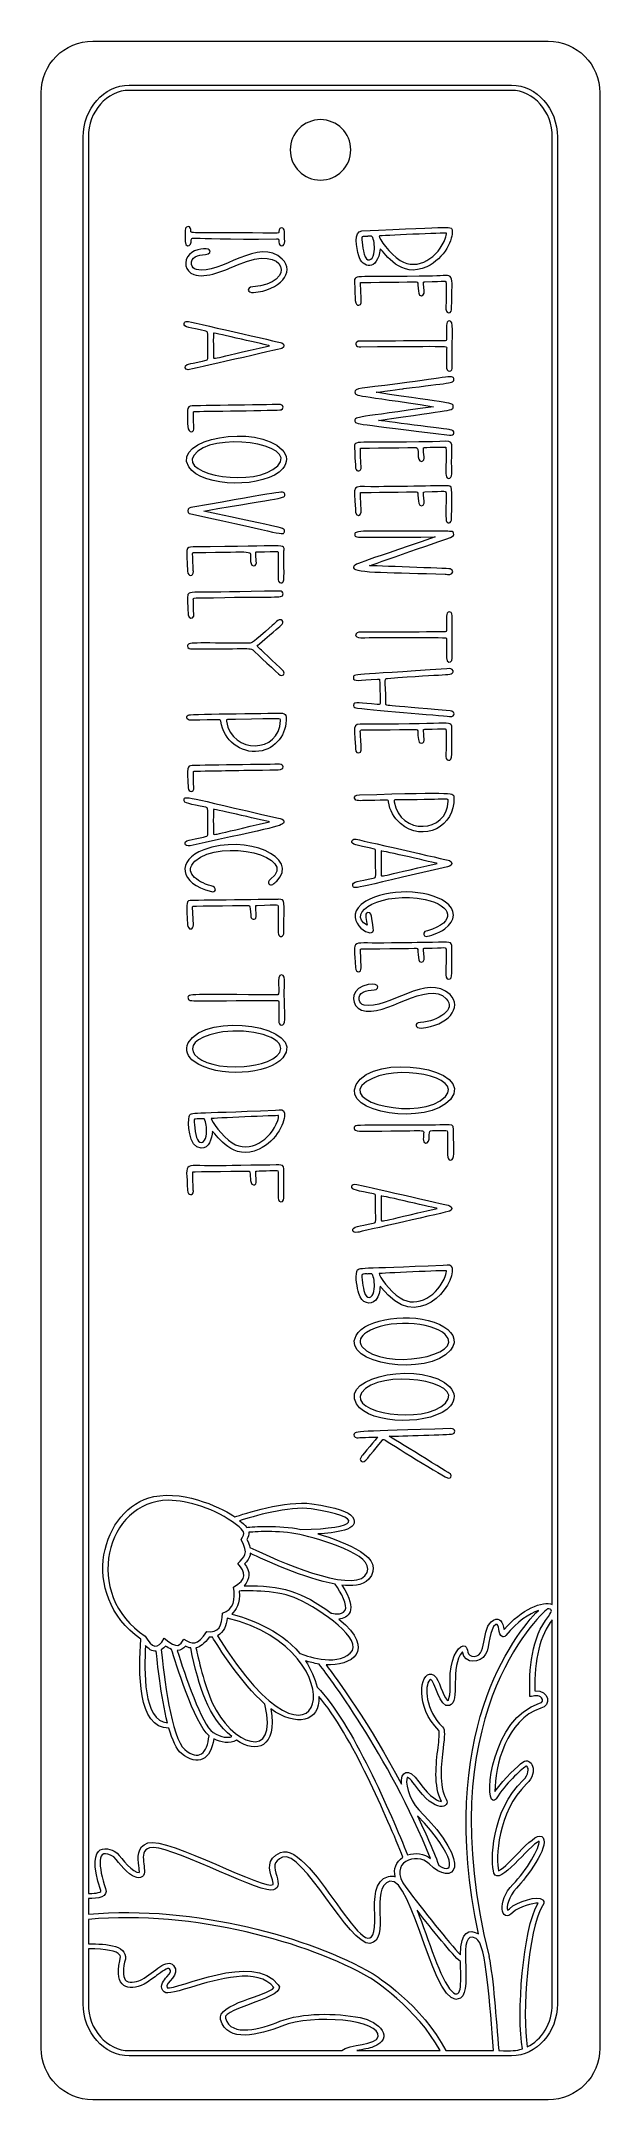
# Model space of a CAD drawing. Header units: inches. Extents: x 186 to 318, y 11 to 493.
import ezdxf

# ---------------------------------------------------------------- set-up
doc = ezdxf.new("R2010")
doc.units = ezdxf.units.IN
doc.header["$MEASUREMENT"] = 0
doc.layers.add('_U+0421_U+043B_U+043E_U+0439 1', color=7, linetype='Continuous')

msp = doc.modelspace()

# ---------------------------------------------------------------- linework, layer by layer
at = {"layer": '_U+0421_U+043B_U+043E_U+0439 1', "color": 1, "lineweight": 9, "true_color": 0xff0000}
for points, knots in [([(305.39, 493.2), (305.39, 493.2), (198.61, 493.2), (198.61, 493.2), (191.91, 493.2), (186.48, 487.77), (186.48, 481.07), (186.48, 481.07), (186.48, 22.93), (186.48, 22.93), (186.48, 16.23), (191.91, 10.8), (198.61, 10.8), (198.61, 10.8), (305.39, 10.8), (305.39, 10.8), (312.09, 10.8), (317.52, 16.23), (317.52, 22.93), (317.52, 22.93), (317.52, 481.07), (317.52, 481.07), (317.52, 487.77), (312.09, 493.2), (305.39, 493.2)], [0, 0, 0, 0, 1, 1, 1, 2, 2, 2, 3, 3, 3, 4, 4, 4, 5, 5, 5, 6, 6, 6, 7, 7, 7, 8, 8, 8, 8]), ([(252, 460.64), (248.09, 460.64), (244.91, 463.81), (244.91, 467.72), (244.91, 471.64), (248.09, 474.81), (252, 474.81), (255.91, 474.81), (259.09, 471.64), (259.09, 467.72), (259.09, 463.81), (255.91, 460.64), (252, 460.64)], [0, 0, 0, 0, 1, 1, 1, 2, 2, 2, 3, 3, 3, 4, 4, 4, 4])]:
    msp.add_open_spline(points, degree=3, knots=knots, dxfattribs=at)
at = {"layer": '_U+0421_U+043B_U+043E_U+0439 1', "color": 7, "lineweight": 9, "true_color": 0xffffff}
for points, knots in [([(296.78, 482.88), (296.78, 482.88), (207.14, 482.88), (207.14, 482.88), (201.19, 482.88), (196.36, 477.41), (196.36, 470.7), (196.36, 470.7), (196.36, 33.3), (196.36, 33.3), (196.36, 26.59), (201.19, 21.12), (207.14, 21.12), (207.14, 21.12), (296.78, 21.12), (296.78, 21.12), (302.72, 21.12), (307.56, 26.58), (307.56, 33.3), (307.56, 33.3), (307.56, 470.7), (307.56, 470.7), (307.56, 477.41), (302.73, 482.88), (296.78, 482.88)], [0, 0, 0, 0, 1, 1, 1, 2, 2, 2, 3, 3, 3, 4, 4, 4, 5, 5, 5, 6, 6, 6, 7, 7, 7, 8, 8, 8, 8]), ([(306.36, 126.86), (304.2, 127.84), (299.18, 125.77), (295.07, 121), (294.75, 122.63), (294.12, 124.02), (292.56, 123.21), (289.41, 121.59), (291.42, 113.91), (287.47, 114.79), (285.94, 115.13), (286.97, 117.26), (285.44, 117.15), (284.13, 117.05), (282.24, 113.73), (282.4, 108.97), (282.54, 104.92), (281.91, 104.35), (281.92, 104.32), (281.89, 104.33), (281.66, 104.42), (281.29, 105), (280.28, 106.58), (279.66, 110.22), (278.05, 110.54), (275.27, 111.08), (274.1, 102.82), (279.76, 97.37), (280.02, 97.01), (279.77, 94.99), (279.57, 93.37), (279.11, 89.57), (278.47, 84.39), (280.38, 80.72), (279.79, 80.72), (277.83, 81.37), (275.1, 85.29), (272.6, 88.89), (270.73, 87.83), (271.01, 84.75), (263.51, 98.92), (255.84, 109.4), (253.3, 112.74), (259.01, 112.39), (265.39, 115.96), (256.3, 123.47), (258.35, 123.64), (261.02, 125.19), (257.04, 131.42), (259.13, 131.2), (261.92, 131.18), (263.3, 132.77), (267.69, 137.8), (257.78, 141.54), (251.39, 143.4), (255.14, 143.64), (261.64, 144.3), (259.49, 147.38), (258.56, 148.71), (255.98, 149.54), (249.96, 150.46), (244.02, 151.36), (233.81, 148.05), (231.89, 147.4), (229.76, 148.97), (220.62, 153.75), (212.88, 152.14), (200.73, 149.6), (194.94, 129.48), (209.84, 118.71), (209.33, 111.3), (209.03, 97.74), (216.46, 97.92), (217.26, 95.17), (218.23, 92.93), (219.39, 91.96), (223.25, 88.74), (226.31, 90.59), (226.98, 95.39), (228.68, 94.5), (230.64, 94.2), (232.32, 95.06), (236.98, 91.89), (241.84, 93.22), (240.39, 102.39), (246.16, 98.18), (252.02, 99.18), (251.6, 105.33), (259.27, 96.42), (267.74, 76.59), (271.34, 67.65), (269.68, 66.59), (269.1, 64.87), (269.5, 63.06), (269, 63.26), (268.49, 63.32), (267.95, 63.16), (264.49, 62.18), (264.62, 57.95), (264.73, 54.22), (265.3, 35.07), (250.11, 71.95), (242.62, 68.76), (239.16, 67.28), (240.04, 64.5), (240.57, 62.83), (240.74, 62.29), (241, 61.48), (240.86, 61.29), (239.54, 59.46), (216.27, 72.47), (211.54, 70.99), (208.82, 70.14), (209.17, 67.43), (209.39, 65.63), (209.47, 65.07), (209.58, 64.22), (209.49, 64.06), (208.02, 63.81), (205.42, 67.48), (204.34, 68.6), (202.96, 69.75), (196.41, 72.36), (200.45, 59.89), (200.76, 59.18), (198.33, 59.15), (197.56, 59.18), (197.56, 59.18), (197.56, 470.7), (197.56, 470.7), (197.56, 476.75), (201.86, 481.68), (207.14, 481.68), (207.14, 481.68), (296.78, 481.68), (296.78, 481.68), (302.06, 481.68), (306.36, 476.75), (306.36, 470.7), (306.36, 470.7), (306.36, 126.86), (306.36, 126.86), (306.36, 126.86), (306.36, 126.86), (306.36, 126.86)], [0, 0, 0, 0, 1, 1, 1, 2, 2, 2, 3, 3, 3, 4, 4, 4, 5, 5, 5, 6, 6, 6, 7, 7, 7, 8, 8, 8, 9, 9, 9, 10, 10, 10, 11, 11, 11, 12, 12, 12, 13, 13, 13, 14, 14, 14, 15, 15, 15, 16, 16, 16, 17, 17, 17, 18, 18, 18, 19, 19, 19, 20, 20, 20, 21, 21, 21, 22, 22, 22, 23, 23, 23, 24, 24, 24, 25, 25, 25, 26, 26, 26, 27, 27, 27, 28, 28, 28, 29, 29, 29, 30, 30, 30, 31, 31, 31, 32, 32, 32, 33, 33, 33, 34, 34, 34, 35, 35, 35, 36, 36, 36, 37, 37, 37, 38, 38, 38, 39, 39, 39, 40, 40, 40, 41, 41, 41, 42, 42, 42, 43, 43, 43, 44, 44, 44, 45, 45, 45, 46, 46, 46, 47, 47, 47, 48, 48, 48, 48]), ([(220.27, 446.26), (220.26, 446.67), (220.21, 448.99), (220.36, 449.36), (220.58, 449.86), (221.28, 449.93), (221.52, 449.34), (222.02, 448.11), (219.15, 448.29), (232.76, 448.27), (242.87, 448.26), (242.15, 447.91), (242.21, 448.61), (242.26, 449.24), (242.54, 449.45), (242.84, 449.46), (243.84, 449.51), (243.44, 448.12), (243.6, 446.26), (243.71, 445.01), (242.26, 444.88), (242.25, 446.16), (242.24, 446.89), (242.14, 446.87), (241.7, 446.86), (217.41, 446.58), (222.6, 448.09), (221.52, 445.65), (221.24, 445.01), (220.28, 445.01), (220.27, 446.26)], [0, 0, 0, 0, 1, 1, 1, 2, 2, 2, 3, 3, 3, 4, 4, 4, 5, 5, 5, 6, 6, 6, 7, 7, 7, 8, 8, 8, 9, 9, 9, 10, 10, 10, 10]), ([(266, 444.57), (267.16, 443.48), (270.8, 437.49), (276.93, 440.34), (281.14, 442.29), (283.21, 447.02), (282.88, 448.81), (282.67, 449.97), (284.02, 449.63), (261.66, 448.76), (259.67, 448.68), (260.45, 444.74), (260.96, 442.92), (261.78, 439.97), (265.44, 439.17), (266, 444.57)], [0, 0, 0, 0, 1, 1, 1, 2, 2, 2, 3, 3, 3, 4, 4, 4, 5, 5, 5, 5]), ([(243.03, 442.15), (246.11, 439.13), (242.47, 434.78), (236.25, 434.3), (234.88, 434.18), (234.52, 435.5), (236.1, 435.62), (246.6, 436.34), (244.27, 446.02), (232.53, 440.8), (229.86, 439.6), (225.04, 437.51), (222.29, 438.51), (220.28, 439.24), (219.73, 441.74), (221.25, 443.24), (222.61, 444.59), (225.44, 444.74), (225.9, 444.31), (226.32, 443.92), (226.16, 443.32), (224.99, 443.22), (223.28, 443.07), (221.43, 442.64), (221.74, 440.89), (221.85, 440.26), (222.25, 439.84), (222.89, 439.69), (228.53, 438.39), (237.65, 447.41), (243.03, 442.15)], [0, 0, 0, 0, 1, 1, 1, 2, 2, 2, 3, 3, 3, 4, 4, 4, 5, 5, 5, 6, 6, 6, 7, 7, 7, 8, 8, 8, 9, 9, 9, 10, 10, 10, 10]), ([(262.22, 443.31), (262.09, 443.77), (261.5, 447.09), (261.76, 447.36), (261.87, 447.48), (262.97, 447.45), (263.13, 447.45), (263.13, 447.45), (263.13, 447.47), (263.13, 447.47), (263.33, 447.48), (263.53, 447.48), (263.71, 447.49), (264.08, 447.51), (264.09, 447.51), (264.24, 447.16), (264.6, 446.29), (264.79, 444.91), (264.51, 443.38), (264.21, 441.71), (262.82, 441.28), (262.22, 443.31)], [0, 0, 0, 0, 1, 1, 1, 2, 2, 2, 3, 3, 3, 4, 4, 4, 5, 5, 5, 6, 6, 6, 7, 7, 7, 7]), ([(265.74, 447.54), (265.84, 447.64), (281.45, 448.29), (281.52, 448.22), (281.6, 448.12), (281.39, 447.26), (281.33, 447.11), (279.7, 442.61), (274.81, 439.2), (270.66, 441.83), (268.19, 443.41), (265.74, 446.98), (265.74, 447.54)], [0, 0, 0, 0, 1, 1, 1, 2, 2, 2, 3, 3, 3, 4, 4, 4, 4]), ([(259.98, 436.73), (259.89, 438.72), (260.37, 437.78), (278.29, 438.17), (283.82, 438.29), (282.77, 439.59), (282.76, 430.7), (282.76, 430.12), (282.65, 429.52), (282.05, 429.56), (280.93, 429.64), (281.68, 431.22), (281.44, 436.52), (281.42, 437.15), (281.67, 436.95), (276.46, 436.82), (276.35, 436.82), (276.21, 436.81), (276.16, 436.76), (276.09, 436.67), (276.21, 435.58), (276.23, 435.46), (276.31, 434.63), (276.5, 433.52), (275.66, 433.56), (275.32, 433.57), (275.09, 433.79), (275.03, 434.13), (274.96, 434.6), (274.83, 436.08), (274.8, 436.49), (274.78, 436.73), (274.69, 436.81), (274.45, 436.81), (274.03, 436.81), (262.24, 436.65), (261.59, 436.67), (261.41, 436.67), (261.34, 436.64), (261.35, 436.41), (261.35, 436.41), (261.51, 432.96), (261.51, 432.96), (261.53, 432.27), (261.66, 431.39), (260.97, 431.31), (259.96, 431.18), (260.15, 432.71), (259.98, 436.73)], [0, 0, 0, 0, 1, 1, 1, 2, 2, 2, 3, 3, 3, 4, 4, 4, 5, 5, 5, 6, 6, 6, 7, 7, 7, 8, 8, 8, 9, 9, 9, 10, 10, 10, 11, 11, 11, 12, 12, 12, 13, 13, 13, 14, 14, 14, 15, 15, 15, 16, 16, 16, 16]), ([(225.08, 425.25), (225.77, 425.09), (225.53, 425.51), (225.56, 419.07), (225.56, 418.29), (225.62, 418.56), (222.5, 417.84), (222.32, 417.8), (220.85, 417.47), (220.69, 417.41), (219.99, 417.12), (220.09, 416.18), (221, 416.18), (221.15, 416.18), (242.64, 421.09), (242.92, 421.19), (243.59, 421.44), (243.59, 422.28), (242.92, 422.5), (242.45, 422.65), (221.04, 427.53), (220.77, 427.55), (220.36, 427.57), (220.08, 427.39), (220.02, 427.06), (219.82, 426.09), (221.43, 426.1), (225.08, 425.25)], [0, 0, 0, 0, 1, 1, 1, 2, 2, 2, 3, 3, 3, 4, 4, 4, 5, 5, 5, 6, 6, 6, 7, 7, 7, 8, 8, 8, 9, 9, 9, 9]), ([(226.9, 424.78), (227.02, 424.87), (239.87, 421.88), (240.02, 421.84), (226.19, 418.69), (226.9, 418.55), (226.9, 419.32), (226.9, 419.44), (226.82, 424.71), (226.9, 424.78)], [0, 0, 0, 0, 1, 1, 1, 2, 2, 2, 3, 3, 3, 3]), ([(281.57, 424.3), (281.57, 425.89), (281.27, 427.68), (282.22, 427.65), (283.29, 427.63), (282.82, 425.69), (282.91, 416.93), (282.92, 416.38), (282.77, 415.86), (282.23, 415.86), (281.23, 415.88), (281.57, 417.49), (281.57, 420.89), (281.57, 422), (283.66, 421.65), (261.48, 421.61), (260.9, 421.59), (260.36, 421.6), (260.28, 422.17), (260.23, 422.55), (260.5, 422.94), (261.43, 422.93), (261.56, 422.93), (281.41, 422.94), (281.5, 423.03), (281.6, 423.12), (281.57, 424.17), (281.57, 424.3)], [0, 0, 0, 0, 1, 1, 1, 2, 2, 2, 3, 3, 3, 4, 4, 4, 5, 5, 5, 6, 6, 6, 7, 7, 7, 8, 8, 8, 9, 9, 9, 9]), ([(283.29, 413.96), (283.34, 412.99), (282.24, 413.19), (271.58, 411.78), (271.57, 411.78), (265.05, 410.93), (265.04, 410.93), (282.93, 408.13), (283.11, 408.6), (283.14, 407.58), (283.17, 406.58), (283.3, 406.93), (265.57, 404.33), (265.61, 404.33), (282.36, 402.16), (282.39, 402.16), (283.73, 401.98), (283.45, 400.69), (282.26, 400.85), (260.45, 403.65), (260.05, 403.33), (260.06, 404.3), (260.06, 405.22), (260.58, 404.96), (278.54, 407.55), (260.72, 410.32), (260.11, 409.93), (260.09, 410.95), (260.08, 411.95), (261.22, 411.74), (270.05, 412.91), (282.46, 414.56), (283.22, 415.04), (283.29, 413.96)], [0, 0, 0, 0, 1, 1, 1, 2, 2, 2, 3, 3, 3, 4, 4, 4, 5, 5, 5, 6, 6, 6, 7, 7, 7, 8, 8, 8, 9, 9, 9, 10, 10, 10, 11, 11, 11, 11]), ([(222.18, 405.9), (222.13, 402.85), (222.67, 401.8), (221.73, 401.68), (220.73, 401.56), (220.78, 403.43), (220.84, 406.7), (220.86, 407.42), (221.14, 407.71), (221.88, 407.75), (222.09, 407.77), (242.4, 408.08), (242.62, 408.04), (243.38, 407.92), (243.4, 407.02), (242.74, 406.8), (242.43, 406.7), (223.02, 406.45), (222.7, 406.45), (222.19, 406.45), (222.19, 406.45), (222.18, 405.9)], [0, 0, 0, 0, 1, 1, 1, 2, 2, 2, 3, 3, 3, 4, 4, 4, 5, 5, 5, 6, 6, 6, 7, 7, 7, 7]), ([(221.1, 393.49), (224.21, 388.44), (239.3, 388.41), (243.13, 393.05), (244.33, 394.49), (244.28, 396.1), (242.98, 397.47), (237.16, 403.63), (217.02, 400.13), (221.1, 393.49)], [0, 0, 0, 0, 1, 1, 1, 2, 2, 2, 3, 3, 3, 3]), ([(241.96, 393.7), (236.83, 388.45), (219.14, 391.46), (222.27, 396.1), (226.2, 401.96), (247.06, 398.94), (241.96, 393.7)], [0, 0, 0, 0, 1, 1, 1, 2, 2, 2, 2]), ([(259.98, 397.91), (259.89, 399.87), (259.77, 398.95), (278.29, 399.35), (283.64, 399.47), (282.79, 400.35), (282.76, 394.26), (282.76, 392.55), (283.05, 390.64), (282.05, 390.74), (281.46, 390.78), (281.42, 391.3), (281.43, 391.88), (281.43, 393.59), (281.44, 395.66), (281.44, 397.37), (281.45, 398.2), (281.35, 398.09), (281.07, 398.09), (280.93, 398.09), (276.26, 398.04), (276.16, 397.94), (276.08, 397.85), (276.28, 396.05), (276.3, 395.91), (276.34, 395.32), (276.29, 394.74), (275.66, 394.74), (274.33, 394.79), (275.33, 397.99), (274.45, 397.99), (274.53, 397.99), (261.46, 397.86), (261.4, 397.8), (261.29, 397.7), (261.52, 393.59), (261.53, 393.44), (261.59, 392.21), (260.43, 392.21), (260.23, 393.17), (260.18, 393.4), (259.99, 397.68), (259.98, 397.91)], [0, 0, 0, 0, 1, 1, 1, 2, 2, 2, 3, 3, 3, 4, 4, 4, 5, 5, 5, 6, 6, 6, 7, 7, 7, 8, 8, 8, 9, 9, 9, 10, 10, 10, 11, 11, 11, 12, 12, 12, 13, 13, 13, 14, 14, 14, 14]), ([(224.61, 383.09), (243.52, 378.9), (243.8, 379.31), (243.55, 378.26), (243.31, 377.26), (243.47, 377.68), (222, 382.33), (221.42, 382.46), (220.87, 382.54), (220.87, 383.13), (220.87, 383.77), (221.42, 383.88), (222.06, 383.99), (242.88, 387.58), (243.4, 388.05), (243.63, 387.05), (243.85, 386.05), (243.36, 386.32), (224.61, 383.09)], [0, 0, 0, 0, 1, 1, 1, 2, 2, 2, 3, 3, 3, 4, 4, 4, 5, 5, 5, 6, 6, 6, 6]), ([(260.17, 383.53), (259.87, 389.57), (259.31, 388.79), (263.79, 388.79), (267.95, 388.79), (280.61, 389.02), (281.44, 389.02), (283.15, 389.03), (282.76, 389.29), (282.76, 381.41), (282.78, 380.02), (281.61, 380.13), (281.46, 380.89), (281.38, 381.3), (281.46, 386.88), (281.44, 387.3), (281.42, 387.93), (281.67, 387.74), (276.45, 387.61), (276.13, 387.6), (276.11, 387.57), (276.14, 387.24), (276.16, 386.92), (276.34, 385.25), (276.31, 384.98), (276.2, 384.13), (275.15, 384.16), (275.03, 384.92), (274.96, 385.37), (274.83, 386.86), (274.8, 387.28), (274.78, 387.52), (274.68, 387.6), (274.43, 387.6), (273.52, 387.58), (262.5, 387.43), (261.58, 387.46), (261.41, 387.46), (261.34, 387.42), (261.35, 387.19), (261.34, 387.48), (261.54, 383.18), (261.53, 382.86), (261.47, 381.86), (260.43, 381.82), (260.23, 382.78), (260.19, 382.96), (260.18, 383.34), (260.17, 383.53)], [0, 0, 0, 0, 1, 1, 1, 2, 2, 2, 3, 3, 3, 4, 4, 4, 5, 5, 5, 6, 6, 6, 7, 7, 7, 8, 8, 8, 9, 9, 9, 10, 10, 10, 11, 11, 11, 12, 12, 12, 13, 13, 13, 14, 14, 14, 15, 15, 15, 16, 16, 16, 16]), ([(259.76, 369.81), (259.62, 370.76), (260.48, 370.64), (278.86, 377.02), (259.86, 377), (259.92, 376.65), (260.04, 377.65), (260.16, 378.65), (261.45, 378.37), (278.7, 378.36), (279.84, 378.36), (281.1, 378.36), (282.28, 378.34), (282.73, 378.33), (283.08, 378.32), (283.22, 377.88), (283.34, 377.53), (283.2, 377.14), (282.47, 376.89), (282.46, 376.89), (263.51, 370.3), (263.51, 370.3), (263.8, 370.25), (281.86, 369.66), (282.42, 369.54), (283.31, 369.36), (283.17, 368.29), (282.36, 368.26), (281.98, 368.25), (281.6, 368.26), (281.22, 368.28), (269.3, 368.76), (259.95, 368.52), (259.76, 369.81)], [0, 0, 0, 0, 1, 1, 1, 2, 2, 2, 3, 3, 3, 4, 4, 4, 5, 5, 5, 6, 6, 6, 7, 7, 7, 8, 8, 8, 9, 9, 9, 10, 10, 10, 11, 11, 11, 11]), ([(222.13, 374.69), (244.78, 374.85), (243.43, 375.5), (243.43, 373.74), (243.38, 367.65), (243.71, 366.16), (242.71, 366.26), (242.11, 366.3), (242.08, 366.82), (242.08, 367.39), (242.08, 369.11), (242.09, 371.18), (242.1, 372.89), (242.1, 373.93), (242.57, 373.65), (237.11, 373.52), (237, 373.51), (236.86, 373.51), (236.82, 373.46), (236.73, 373.36), (236.94, 371.51), (236.95, 371.38), (237, 370.8), (236.89, 370.25), (236.31, 370.25), (235.6, 370.28), (235.64, 371.08), (235.57, 371.82), (235.36, 374.05), (237.56, 373.47), (222.49, 373.37), (222.15, 373.36), (221.99, 373.43), (222, 373.1), (222, 373.1), (222.18, 368.96), (222.18, 368.95), (222.24, 367.7), (220.92, 367.62), (220.84, 368.99), (220.58, 374.43), (220.22, 374.68), (222.13, 374.69)], [0, 0, 0, 0, 1, 1, 1, 2, 2, 2, 3, 3, 3, 4, 4, 4, 5, 5, 5, 6, 6, 6, 7, 7, 7, 8, 8, 8, 9, 9, 9, 10, 10, 10, 11, 11, 11, 12, 12, 12, 13, 13, 13, 14, 14, 14, 14]), ([(222.18, 362.19), (222.18, 361.78), (222.29, 358.65), (222.26, 358.49), (222.12, 357.75), (221.04, 357.76), (220.96, 358.77), (220.86, 360.18), (220.82, 361.6), (220.84, 362.99), (220.88, 364.74), (221.3, 363.73), (238.86, 364.34), (238.86, 364.34), (242.38, 364.34), (242.38, 364.34), (242.95, 364.35), (243.21, 364.07), (243.21, 363.72), (243.23, 362.57), (242.31, 363.14), (229.58, 362.84), (221.49, 362.65), (222.2, 363.01), (222.18, 362.19)], [0, 0, 0, 0, 1, 1, 1, 2, 2, 2, 3, 3, 3, 4, 4, 4, 5, 5, 5, 6, 6, 6, 7, 7, 7, 8, 8, 8, 8]), ([(220.82, 351.44), (220.82, 352.47), (222.1, 352.13), (235.15, 352.13), (236.15, 352.13), (235.87, 352.16), (240.65, 356.25), (241.7, 357.14), (242.43, 358.07), (243.02, 357.43), (243.27, 357.16), (243.3, 356.77), (242.69, 356.25), (242.69, 356.25), (241.39, 355.14), (237.71, 351.98), (236.98, 351.37), (236.97, 351.5), (237.83, 350.74), (238.11, 350.49), (243.13, 345.84), (243.34, 345.54), (243.76, 344.95), (243.09, 344.3), (242.51, 344.65), (242.18, 344.85), (236.57, 350.11), (236.39, 350.31), (235.66, 351.14), (235.91, 350.79), (221.95, 350.79), (221.38, 350.79), (220.83, 350.87), (220.82, 351.44)], [0, 0, 0, 0, 1, 1, 1, 2, 2, 2, 3, 3, 3, 4, 4, 4, 5, 5, 5, 6, 6, 6, 7, 7, 7, 8, 8, 8, 9, 9, 9, 10, 10, 10, 11, 11, 11, 11]), ([(282.83, 348.1), (282.55, 347.43), (281.56, 347.42), (281.57, 348.72), (281.57, 348.88), (281.61, 353.27), (281.5, 353.38), (281.38, 353.51), (261.65, 353.42), (261.48, 353.42), (259.66, 353.37), (260.03, 354.76), (261.43, 354.74), (261.61, 354.74), (281.38, 354.71), (281.51, 354.84), (281.6, 354.93), (281.57, 356.42), (281.57, 356.56), (281.57, 357.82), (281.3, 359.5), (282.22, 359.46), (282.46, 359.46), (282.87, 359.33), (282.89, 358.51), (282.9, 358.15), (282.97, 348.44), (282.83, 348.1)], [0, 0, 0, 0, 1, 1, 1, 2, 2, 2, 3, 3, 3, 4, 4, 4, 5, 5, 5, 6, 6, 6, 7, 7, 7, 8, 8, 8, 9, 9, 9, 9]), ([(259.71, 344.04), (259.72, 345.02), (259.34, 344.55), (281.66, 346.16), (282.3, 346.21), (283, 346.26), (283.08, 345.62), (283.22, 344.38), (281.38, 345.04), (267.71, 343.86), (266.94, 343.79), (267.2, 344.12), (267.35, 338.01), (267.37, 337.33), (266.19, 337.77), (282.43, 336.26), (283.64, 336.15), (283.57, 334.9), (282.45, 334.95), (282.36, 334.95), (265.39, 336.44), (260.66, 336.89), (260.19, 336.94), (259.78, 337.07), (259.76, 337.54), (259.72, 338.69), (261.52, 338.02), (265.31, 337.78), (266.04, 337.74), (266.01, 337.71), (266, 338.38), (266, 338.49), (265.89, 343.6), (265.82, 343.67), (265.77, 343.72), (265.57, 343.72), (265.38, 343.71), (260.94, 343.51), (259.71, 343.01), (259.71, 344.04)], [0, 0, 0, 0, 1, 1, 1, 2, 2, 2, 3, 3, 3, 4, 4, 4, 5, 5, 5, 6, 6, 6, 7, 7, 7, 8, 8, 8, 9, 9, 9, 10, 10, 10, 11, 11, 11, 12, 12, 12, 13, 13, 13, 13]), ([(243.92, 334.81), (243.88, 335.38), (243.67, 335.61), (243.08, 335.73), (242.92, 335.77), (221.65, 335.49), (221.16, 335.35), (220.82, 335.26), (220.59, 334.96), (220.64, 334.67), (220.79, 333.83), (221.95, 334.12), (223.73, 334.13), (228.94, 334.14), (228.5, 334.39), (228.59, 333.82), (229.29, 329.36), (233.3, 326.21), (237.57, 326.81), (241.46, 327.35), (244.19, 330.79), (243.92, 334.81)], [0, 0, 0, 0, 1, 1, 1, 2, 2, 2, 3, 3, 3, 4, 4, 4, 5, 5, 5, 6, 6, 6, 7, 7, 7, 7]), ([(242.59, 333.99), (242.44, 326.29), (231.23, 326.02), (229.93, 333.83), (229.83, 334.43), (229.94, 334.23), (232.1, 334.26), (243.4, 334.43), (242.6, 334.66), (242.59, 333.99)], [0, 0, 0, 0, 1, 1, 1, 2, 2, 2, 3, 3, 3, 3]), ([(281.44, 331.64), (281.42, 332.27), (281.67, 332.08), (276.45, 331.95), (276.35, 331.95), (276.21, 331.94), (276.16, 331.89), (276.08, 331.79), (276.29, 329.94), (276.3, 329.81), (276.35, 329.23), (276.24, 328.69), (275.66, 328.69), (274.8, 328.72), (274.91, 330.05), (274.79, 331.62), (274.78, 331.85), (274.69, 331.94), (274.45, 331.94), (274.45, 331.94), (272.57, 331.88), (261.84, 331.8), (261.06, 331.78), (261.39, 332.11), (261.5, 328.09), (261.52, 327.39), (261.66, 326.52), (260.97, 326.44), (260.25, 326.35), (260.2, 327.18), (260.17, 327.87), (259.87, 333.89), (259.32, 333.13), (263.79, 333.13), (283.58, 333.15), (282.8, 334.14), (282.78, 332.06), (282.76, 326.14), (283.05, 324.59), (282.05, 324.69), (280.92, 324.76), (281.67, 326.57), (281.44, 331.64)], [0, 0, 0, 0, 1, 1, 1, 2, 2, 2, 3, 3, 3, 4, 4, 4, 5, 5, 5, 6, 6, 6, 7, 7, 7, 8, 8, 8, 9, 9, 9, 10, 10, 10, 11, 11, 11, 12, 12, 12, 13, 13, 13, 14, 14, 14, 14]), ([(222.18, 321.62), (222.16, 320.6), (222.23, 319.57), (222.29, 318.4), (222.35, 316.98), (221.04, 317.17), (220.96, 318.2), (220.59, 323.15), (220.79, 323.4), (221.88, 323.47), (221.88, 323.47), (241.59, 323.77), (242.39, 323.77), (243.42, 323.8), (243.72, 322.45), (242.07, 322.43), (231.13, 322.36), (229.12, 322.22), (222.7, 322.17), (222.19, 322.16), (222.19, 322.16), (222.18, 321.62)], [0, 0, 0, 0, 1, 1, 1, 2, 2, 2, 3, 3, 3, 4, 4, 4, 5, 5, 5, 6, 6, 6, 7, 7, 7, 7]), ([(225.08, 313.68), (225.77, 313.52), (225.53, 313.94), (225.56, 307.49), (225.56, 306.65), (225.66, 306.99), (221.16, 305.96), (219.65, 305.63), (220.09, 304.4), (221.41, 304.68), (241.38, 309), (243.44, 309.3), (243.42, 310.3), (243.4, 310.9), (242.73, 311), (242.12, 311.13), (219.88, 316.21), (220.21, 316.46), (220.02, 315.48), (219.82, 314.51), (221.43, 314.52), (225.08, 313.68)], [0, 0, 0, 0, 1, 1, 1, 2, 2, 2, 3, 3, 3, 4, 4, 4, 5, 5, 5, 6, 6, 6, 7, 7, 7, 7]), ([(263.07, 315.28), (268.28, 315.3), (267.85, 315.55), (267.94, 314.97), (268.26, 312.92), (269.2, 311.21), (270.73, 309.89), (276.07, 305.27), (283.73, 309.21), (283.26, 315.96), (283.19, 317.04), (284.45, 317.28), (261.11, 316.58), (260.17, 316.56), (259.93, 316.18), (259.99, 315.82), (260.14, 314.98), (261.32, 315.28), (263.07, 315.28)], [0, 0, 0, 0, 1, 1, 1, 2, 2, 2, 3, 3, 3, 4, 4, 4, 5, 5, 5, 6, 6, 6, 6]), ([(270.73, 315.41), (282.88, 315.51), (281.95, 315.85), (281.94, 315.14), (281.79, 307.54), (270.61, 307), (269.27, 314.98), (269.18, 315.55), (269.33, 315.4), (270.73, 315.41)], [0, 0, 0, 0, 1, 1, 1, 2, 2, 2, 3, 3, 3, 3]), ([(226.98, 313.21), (227.25, 313.21), (239.75, 310.34), (240.02, 310.27), (226.23, 307.12), (226.91, 306.93), (226.9, 307.75), (226.9, 307.94), (226.78, 313.21), (226.98, 313.21)], [0, 0, 0, 0, 1, 1, 1, 2, 2, 2, 3, 3, 3, 3]), ([(224.64, 303.72), (234.51, 307.46), (247.34, 301.89), (241.74, 296.38), (241.48, 296.12), (241.18, 295.82), (240.82, 295.62), (240.06, 295.19), (239.19, 296.02), (240.28, 296.83), (247.2, 301.98), (228.74, 306.67), (222.54, 301.02), (219.92, 298.63), (222.8, 296.22), (226.35, 295.27), (227.98, 294.85), (227.34, 293.68), (226.4, 293.92), (218.84, 295.83), (218.09, 301.23), (224.64, 303.72)], [0, 0, 0, 0, 1, 1, 1, 2, 2, 2, 3, 3, 3, 4, 4, 4, 5, 5, 5, 6, 6, 6, 7, 7, 7, 7]), ([(260.27, 304.88), (265.09, 303.78), (264.86, 304.07), (264.87, 303.39), (264.93, 296.9), (265.21, 297.3), (264.37, 297.1), (260.94, 296.3), (259.41, 296.29), (259.59, 295.36), (259.79, 294.32), (258.93, 294.51), (281.75, 299.72), (281.89, 299.75), (282.08, 299.8), (282.27, 299.86), (282.94, 300.11), (282.93, 300.95), (282.27, 301.17), (281.77, 301.34), (260.36, 306.21), (260.12, 306.23), (259.29, 306.27), (258.82, 305.21), (260.27, 304.88)], [0, 0, 0, 0, 1, 1, 1, 2, 2, 2, 3, 3, 3, 4, 4, 4, 5, 5, 5, 6, 6, 6, 7, 7, 7, 8, 8, 8, 8]), ([(266.25, 303.45), (266.37, 303.54), (279.22, 300.56), (279.36, 300.52), (265.49, 297.36), (266.25, 297.26), (266.24, 298), (266.24, 298.11), (266.17, 303.38), (266.25, 303.45)], [0, 0, 0, 0, 1, 1, 1, 2, 2, 2, 3, 3, 3, 3]), ([(276.56, 292.04), (266.54, 294.17), (257.77, 289.01), (262.91, 286.03), (262.92, 287.09), (262.08, 288.87), (263.11, 289.03), (263.83, 289.14), (263.9, 288.31), (264.01, 287.59), (264.05, 287.34), (264.44, 285.11), (264.41, 284.88), (264.14, 282.49), (256.21, 287.76), (262.6, 291.65), (267.64, 294.72), (277.09, 294.44), (281.25, 291.52), (283.82, 289.72), (283.83, 287.11), (281.19, 285.23), (279.66, 284.15), (277.46, 283.42), (276.8, 283.42), (276.18, 283.42), (275.93, 284.15), (276.48, 284.54), (276.65, 284.66), (276.85, 284.71), (277.06, 284.76), (284.02, 286.76), (282.95, 290.68), (276.56, 292.04)], [0, 0, 0, 0, 1, 1, 1, 2, 2, 2, 3, 3, 3, 4, 4, 4, 5, 5, 5, 6, 6, 6, 7, 7, 7, 8, 8, 8, 9, 9, 9, 10, 10, 10, 11, 11, 11, 11]), ([(242.09, 288.15), (242.09, 288.15), (242.1, 290.06), (242.1, 290.06), (242.1, 291.06), (242.58, 290.83), (237.11, 290.69), (237, 290.69), (236.86, 290.68), (236.82, 290.63), (236.73, 290.53), (236.94, 288.69), (236.95, 288.55), (237.09, 287.09), (235.81, 287.19), (235.68, 288.01), (235.62, 288.44), (235.48, 289.93), (235.45, 290.37), (235.43, 290.6), (235.34, 290.68), (235.1, 290.68), (235.51, 290.68), (222.7, 290.53), (222.24, 290.54), (222.06, 290.54), (221.99, 290.51), (222, 290.28), (222, 290.28), (222.18, 286.13), (222.18, 286.13), (222.24, 284.88), (220.92, 284.8), (220.84, 286.17), (220.63, 290.66), (220.32, 291.69), (221.42, 291.83), (221.46, 291.84), (242.17, 292.11), (242.21, 292.11), (243.83, 292.11), (243.42, 292.08), (243.42, 284.5), (243.43, 283.11), (242.26, 283.21), (242.12, 283.97), (242.05, 284.29), (242.09, 287.8), (242.09, 288.15)], [0, 0, 0, 0, 1, 1, 1, 2, 2, 2, 3, 3, 3, 4, 4, 4, 5, 5, 5, 6, 6, 6, 7, 7, 7, 8, 8, 8, 9, 9, 9, 10, 10, 10, 11, 11, 11, 12, 12, 12, 13, 13, 13, 14, 14, 14, 15, 15, 15, 16, 16, 16, 16]), ([(268.65, 281.88), (271.84, 281.98), (275.06, 281.93), (278.29, 282), (282.52, 282.09), (282.79, 282.38), (282.78, 280.76), (282.76, 274.81), (283.1, 273.39), (282.1, 273.39), (280.83, 273.39), (281.64, 275.89), (281.44, 280.35), (281.42, 280.98), (281.64, 280.78), (276.45, 280.65), (276.35, 280.65), (276.21, 280.64), (276.16, 280.59), (276.08, 280.5), (276.21, 279.42), (276.23, 279.3), (276.31, 278.45), (276.5, 277.39), (275.66, 277.39), (275.32, 277.4), (275.08, 277.62), (275.03, 277.97), (274.96, 278.43), (274.83, 279.9), (274.8, 280.33), (274.78, 280.56), (274.69, 280.64), (274.45, 280.64), (274.77, 280.64), (261.96, 280.49), (261.58, 280.5), (261.41, 280.5), (261.34, 280.47), (261.35, 280.24), (261.35, 280.24), (261.53, 276.09), (261.53, 276.09), (261.59, 274.81), (260.26, 274.79), (260.19, 276.13), (259.83, 283.48), (258.53, 281.6), (268.65, 281.88)], [0, 0, 0, 0, 1, 1, 1, 2, 2, 2, 3, 3, 3, 4, 4, 4, 5, 5, 5, 6, 6, 6, 7, 7, 7, 8, 8, 8, 9, 9, 9, 10, 10, 10, 11, 11, 11, 12, 12, 12, 13, 13, 13, 14, 14, 14, 15, 15, 15, 16, 16, 16, 16]), ([(275.6, 261.94), (274.23, 261.83), (273.86, 263.15), (275.44, 263.26), (279.67, 263.56), (283.9, 266.35), (281.49, 268.83), (277.02, 273.43), (267.14, 264.16), (261.64, 266.16), (259.24, 267.03), (258.83, 270.52), (261.96, 271.75), (265.61, 273.17), (266.24, 271.03), (264.55, 270.88), (262.78, 270.73), (260.76, 270.37), (261.09, 268.54), (261.2, 267.91), (261.6, 267.49), (262.24, 267.34), (267.73, 266.07), (277.04, 275.03), (282.38, 269.79), (285.46, 266.78), (281.82, 262.43), (275.6, 261.94)], [0, 0, 0, 0, 1, 1, 1, 2, 2, 2, 3, 3, 3, 4, 4, 4, 5, 5, 5, 6, 6, 6, 7, 7, 7, 8, 8, 8, 9, 9, 9, 9]), ([(243.57, 268.52), (243.56, 264.13), (243.88, 262.63), (242.88, 262.63), (242.38, 262.64), (242.22, 263.09), (242.22, 263.61), (242.29, 269.11), (242.44, 268.39), (241.32, 268.42), (221.88, 268.38), (221.07, 267.95), (220.93, 268.95), (220.78, 270.08), (221.31, 269.75), (241.97, 269.75), (242.75, 269.75), (241.41, 274.5), (242.87, 274.43), (244.15, 274.4), (243.25, 271.26), (243.57, 268.52)], [0, 0, 0, 0, 1, 1, 1, 2, 2, 2, 3, 3, 3, 4, 4, 4, 5, 5, 5, 6, 6, 6, 7, 7, 7, 7]), ([(220.99, 258.45), (220.1, 256.78), (220.92, 255.14), (222.36, 254.09), (227.83, 250.09), (239.93, 251.11), (243.13, 254.99), (249.17, 262.26), (225.09, 266.09), (220.99, 258.45)], [0, 0, 0, 0, 1, 1, 1, 2, 2, 2, 3, 3, 3, 3]), ([(242.68, 257.16), (242.72, 254.46), (237.14, 253.2), (234.09, 252.94), (222.64, 251.97), (216.77, 258.59), (227.94, 260.86), (233.8, 262.05), (242.63, 260.42), (242.68, 257.16)], [0, 0, 0, 0, 1, 1, 1, 2, 2, 2, 3, 3, 3, 3]), ([(260.34, 248.7), (256.74, 241.97), (277.22, 238.92), (282.48, 245.24), (288.51, 252.51), (264.43, 256.34), (260.34, 248.7)], [0, 0, 0, 0, 1, 1, 1, 2, 2, 2, 2]), ([(281.3, 245.89), (275.52, 239.97), (255.49, 244.55), (262.79, 249.41), (269.53, 253.91), (285.73, 250.44), (281.3, 245.89)], [0, 0, 0, 0, 1, 1, 1, 2, 2, 2, 2]), ([(241.45, 242.74), (221.4, 241.76), (221.6, 242.43), (221.21, 241.24), (220.82, 240.07), (220.99, 233.9), (223.98, 233.82), (225.93, 233.76), (226.46, 235.9), (226.66, 237.76), (227.82, 236.68), (231.45, 230.68), (237.58, 233.53), (241.84, 235.51), (243.85, 240.26), (243.54, 242), (243.35, 243), (242.85, 242.81), (241.45, 242.74)], [0, 0, 0, 0, 1, 1, 1, 2, 2, 2, 3, 3, 3, 4, 4, 4, 5, 5, 5, 6, 6, 6, 6]), ([(241.99, 240.31), (240.3, 235.66), (235.34, 232.47), (231.32, 235.03), (228.84, 236.6), (226.39, 240.17), (226.39, 240.73), (226.49, 240.83), (242.1, 241.48), (242.17, 241.42), (242.25, 241.32), (242.04, 240.46), (241.99, 240.31)], [0, 0, 0, 0, 1, 1, 1, 2, 2, 2, 3, 3, 3, 4, 4, 4, 4]), ([(223.14, 235.84), (222.57, 236.87), (222.26, 240.4), (222.41, 240.56), (222.52, 240.68), (223.62, 240.64), (223.79, 240.64), (223.79, 240.64), (223.79, 240.66), (223.79, 240.66), (223.98, 240.67), (224.18, 240.68), (224.37, 240.69), (224.74, 240.71), (224.74, 240.71), (224.89, 240.35), (225.26, 239.48), (225.44, 238.1), (225.16, 236.58), (224.9, 235.11), (223.82, 234.62), (223.14, 235.84)], [0, 0, 0, 0, 1, 1, 1, 2, 2, 2, 3, 3, 3, 4, 4, 4, 5, 5, 5, 6, 6, 6, 7, 7, 7, 7]), ([(281.8, 235.67), (281.8, 237.72), (281.98, 237.9), (281.39, 237.91), (276.96, 237.98), (277.61, 238.22), (277.49, 236.32), (277.47, 236.02), (277.45, 235.72), (277.35, 235.43), (277.12, 234.75), (276.01, 234.79), (276.11, 236), (276.14, 236.42), (276.17, 236.84), (276.19, 237.26), (276.22, 238.32), (277.24, 237.76), (261.16, 237.8), (259.36, 237.81), (259.66, 239.07), (260.66, 239.12), (263.96, 239.27), (279.33, 239.16), (281.34, 239.27), (282.68, 239.33), (283.21, 239.38), (283.21, 238.2), (283.19, 232.51), (283.53, 231.11), (282.53, 231.02), (281.53, 230.93), (281.8, 232.73), (281.8, 235.67)], [0, 0, 0, 0, 1, 1, 1, 2, 2, 2, 3, 3, 3, 4, 4, 4, 5, 5, 5, 6, 6, 6, 7, 7, 7, 8, 8, 8, 9, 9, 9, 10, 10, 10, 11, 11, 11, 11]), ([(243.43, 228.98), (243.4, 229.37), (243.48, 222.03), (243.35, 221.67), (243.09, 220.95), (242.24, 221.11), (242.12, 221.74), (242.04, 222.15), (242.11, 227.73), (242.09, 228.15), (242.08, 228.55), (242.06, 228.55), (241.72, 228.55), (241.58, 228.55), (236.91, 228.5), (236.82, 228.4), (236.73, 228.3), (236.94, 226.45), (236.95, 226.32), (237.03, 225.46), (236.69, 225.18), (236.31, 225.2), (235.6, 225.23), (235.64, 226.03), (235.57, 226.76), (235.53, 227.22), (235.48, 227.69), (235.45, 228.13), (235.43, 228.37), (235.33, 228.45), (235.08, 228.45), (235.03, 228.45), (222.09, 228.3), (222.05, 228.26), (221.95, 228.15), (222.19, 223.88), (222.18, 223.71), (222.12, 222.66), (220.92, 222.62), (220.84, 223.94), (220.49, 231.35), (219.27, 229.41), (229.31, 229.69), (229.31, 229.69), (242.03, 229.87), (242.21, 229.87), (242.98, 229.88), (243.38, 229.77), (243.43, 228.98)], [0, 0, 0, 0, 1, 1, 1, 2, 2, 2, 3, 3, 3, 4, 4, 4, 5, 5, 5, 6, 6, 6, 7, 7, 7, 8, 8, 8, 9, 9, 9, 10, 10, 10, 11, 11, 11, 12, 12, 12, 13, 13, 13, 14, 14, 14, 15, 15, 15, 16, 16, 16, 16]), ([(260.76, 214.08), (261.12, 214.17), (281.92, 218.89), (282.26, 219.01), (282.93, 219.26), (282.94, 220.1), (282.27, 220.32), (281.69, 220.51), (261.14, 225.16), (260.54, 225.3), (259.72, 225.49), (259.43, 225.23), (259.36, 224.88), (259.16, 223.91), (260.78, 223.92), (264.42, 223.08), (264.87, 222.98), (264.87, 222.98), (264.87, 222.54), (264.93, 216.05), (265.21, 216.45), (264.37, 216.25), (261.01, 215.46), (259.41, 215.46), (259.59, 214.51), (259.66, 214.17), (259.96, 213.9), (260.76, 214.08)], [0, 0, 0, 0, 1, 1, 1, 2, 2, 2, 3, 3, 3, 4, 4, 4, 5, 5, 5, 6, 6, 6, 7, 7, 7, 8, 8, 8, 9, 9, 9, 9]), ([(266.25, 222.6), (266.37, 222.69), (279.23, 219.71), (279.36, 219.67), (265.57, 216.52), (266.25, 216.33), (266.24, 217.15), (266.24, 217.26), (266.17, 222.53), (266.25, 222.6)], [0, 0, 0, 0, 1, 1, 1, 2, 2, 2, 3, 3, 3, 3]), ([(280.79, 206.41), (260.7, 205.43), (260.93, 206.06), (260.55, 204.91), (260.13, 203.61), (260.6, 201.07), (260.96, 199.78), (261.63, 197.36), (263.75, 196.9), (264.96, 198.22), (265.76, 199.1), (265.88, 200.28), (266, 201.43), (266.1, 201.34), (266.17, 201.23), (266.26, 201.12), (274.65, 190.17), (283.62, 201.57), (282.88, 205.68), (282.7, 206.67), (282.18, 206.48), (280.79, 206.41)], [0, 0, 0, 0, 1, 1, 1, 2, 2, 2, 3, 3, 3, 4, 4, 4, 5, 5, 5, 6, 6, 6, 7, 7, 7, 7]), ([(262.22, 200.18), (262.09, 200.63), (261.5, 203.96), (261.76, 204.23), (261.87, 204.35), (262.97, 204.31), (263.13, 204.31), (263.13, 204.31), (263.13, 204.34), (263.13, 204.34), (263.33, 204.34), (263.53, 204.35), (263.71, 204.36), (264.08, 204.38), (264.09, 204.38), (264.24, 204.03), (264.6, 203.15), (264.79, 201.77), (264.51, 200.25), (264.21, 198.57), (262.82, 198.14), (262.22, 200.18)], [0, 0, 0, 0, 1, 1, 1, 2, 2, 2, 3, 3, 3, 4, 4, 4, 5, 5, 5, 6, 6, 6, 7, 7, 7, 7]), ([(281.33, 203.98), (279.68, 199.43), (274.76, 196.09), (270.67, 198.7), (268.13, 200.31), (265.74, 203.91), (265.74, 204.4), (265.87, 204.53), (281.48, 205.13), (281.52, 205.09), (281.6, 204.99), (281.39, 204.13), (281.33, 203.98)], [0, 0, 0, 0, 1, 1, 1, 2, 2, 2, 3, 3, 3, 4, 4, 4, 4]), ([(279.96, 192.49), (273.26, 195.52), (262.5, 193.94), (260.34, 189.9), (256.71, 183.11), (277.27, 180.17), (282.48, 186.44), (284.46, 188.83), (282.79, 191.2), (279.96, 192.49)], [0, 0, 0, 0, 1, 1, 1, 2, 2, 2, 3, 3, 3, 3]), ([(281.27, 190.1), (286.33, 185.2), (266.69, 181.38), (261.72, 187.34), (260.74, 188.51), (261.51, 189.77), (262.79, 190.61), (267.57, 193.8), (278.1, 193.17), (281.27, 190.1)], [0, 0, 0, 0, 1, 1, 1, 2, 2, 2, 3, 3, 3, 3]), ([(260.45, 173.86), (263.49, 168.91), (278.54, 168.69), (282.48, 173.42), (283.68, 174.86), (283.62, 176.47), (282.33, 177.84), (276.51, 184.01), (256.36, 180.52), (260.45, 173.86)], [0, 0, 0, 0, 1, 1, 1, 2, 2, 2, 3, 3, 3, 3]), ([(281.3, 174.08), (276.19, 168.82), (258.48, 171.82), (261.62, 176.47), (265.56, 182.35), (286.39, 179.29), (281.3, 174.08)], [0, 0, 0, 0, 1, 1, 1, 2, 2, 2, 2]), ([(282.69, 166.77), (282.67, 166.77), (270.25, 166.28), (268.14, 166.29), (268.38, 166.13), (282.57, 157.4), (282.57, 157.4), (282.88, 156.91), (282.51, 156.45), (282.07, 156.45), (281.38, 156.45), (267.66, 165.06), (267.07, 165.42), (266.73, 165.63), (266.73, 165.63), (266.47, 165.32), (263.11, 161.43), (262.42, 159.82), (261.57, 160.46), (261.27, 160.69), (261.18, 161.08), (261.72, 161.69), (261.75, 161.72), (265.36, 166.08), (265.37, 166.12), (265.34, 166.13), (261.45, 166.02), (260.87, 165.95), (260.38, 165.89), (259.8, 166.13), (259.83, 166.66), (259.91, 167.66), (261.13, 167.33), (282.57, 168.1), (283.7, 168.12), (283.85, 166.94), (282.69, 166.77)], [0, 0, 0, 0, 1, 1, 1, 2, 2, 2, 3, 3, 3, 4, 4, 4, 5, 5, 5, 6, 6, 6, 7, 7, 7, 8, 8, 8, 9, 9, 9, 10, 10, 10, 11, 11, 11, 12, 12, 12, 12]), ([(233.37, 142.13), (235.31, 138.6), (234.09, 138.16), (232.6, 136.45), (234.51, 134.36), (234.79, 132.8), (231.61, 130.9), (232.08, 128.18), (231.68, 125.62), (229, 124.83), (228.98, 122.02), (228.11, 120.04), (225.33, 120.51), (223.09, 117.14), (221.95, 117.49), (219.92, 118.76), (219.18, 117.34), (218.42, 116.21), (215.37, 118.96), (213.81, 116.14), (212.47, 116.68), (210.91, 119.43), (195.99, 129.08), (201.66, 151.28), (216.31, 151.28), (220.91, 151.28), (227.32, 149.33), (232.31, 145.53), (234.18, 144.11), (234.4, 143.67), (233.37, 142.13)], [0, 0, 0, 0, 1, 1, 1, 2, 2, 2, 3, 3, 3, 4, 4, 4, 5, 5, 5, 6, 6, 6, 7, 7, 7, 8, 8, 8, 9, 9, 9, 10, 10, 10, 10]), ([(247.4, 144.45), (242.15, 145.56), (236.22, 145.09), (234.69, 144.94), (234.26, 145.55), (233.61, 146.05), (233.02, 146.5), (236, 147.46), (244.72, 150.05), (249.78, 149.27), (262.68, 147.3), (261.14, 144.65), (247.4, 144.45)], [0, 0, 0, 0, 1, 1, 1, 2, 2, 2, 3, 3, 3, 4, 4, 4, 4]), ([(235.44, 140.25), (235.32, 140.79), (235.11, 141.39), (234.76, 142.08), (235.12, 142.72), (235.22, 143.28), (235.16, 143.78), (237.18, 143.95), (243.21, 144.31), (248.1, 143.06), (253.74, 141.61), (266.2, 137.92), (262.39, 133.56), (259.07, 129.74), (242.06, 136.98), (235.44, 140.25)], [0, 0, 0, 0, 1, 1, 1, 2, 2, 2, 3, 3, 3, 4, 4, 4, 5, 5, 5, 5]), ([(254.49, 124.86), (247.54, 129.9), (242.97, 131.42), (234.07, 131.26), (235.53, 132.8), (235.63, 134.62), (234.21, 136.43), (234.73, 136.95), (235.41, 137.68), (235.54, 138.87), (238.75, 137.31), (248.26, 132.91), (255.44, 131.65), (256.85, 129.66), (258.45, 126.56), (257.78, 125.53), (256.91, 124.17), (254.8, 124.76), (254.49, 124.86)], [0, 0, 0, 0, 1, 1, 1, 2, 2, 2, 3, 3, 3, 4, 4, 4, 5, 5, 5, 6, 6, 6, 6]), ([(232.95, 130.02), (235.08, 130.11), (242.25, 130.23), (246.66, 128.15), (252.09, 125.6), (262.41, 118.61), (258.99, 115.46), (255.47, 112.23), (248.23, 114.98), (247.18, 115.4), (242.27, 121.26), (234.42, 123.8), (231.17, 124.64), (232.17, 125.48), (233.27, 127.1), (232.95, 130.02)], [0, 0, 0, 0, 1, 1, 1, 2, 2, 2, 3, 3, 3, 4, 4, 4, 5, 5, 5, 5]), ([(277.46, 66.1), (283.07, 60.54), (288.49, 65.32), (275.06, 78.74), (272.48, 81.32), (271.81, 85.68), (272.36, 86.36), (272.38, 86.36), (272.91, 86.34), (274.11, 84.61), (279.1, 77.42), (282.53, 79.46), (281.48, 81.22), (279.69, 84.49), (280.31, 89.54), (280.76, 93.22), (281.11, 96.07), (281.25, 97.47), (280.64, 98.19), (276.65, 102.04), (276.28, 107.79), (277.62, 109.2), (277.75, 109.34), (277.82, 109.36), (277.82, 109.36), (278.84, 109.15), (279.86, 102.44), (282.24, 103.17), (284.92, 104.01), (282.2, 112.5), (285.31, 115.77), (285.81, 112.77), (289.46, 113.05), (290.72, 115.2), (291.75, 116.95), (291.55, 121.34), (293.11, 122.15), (294.11, 122.66), (293.53, 119.69), (294.63, 119.34), (294.76, 119.3), (295.09, 119.24), (295.47, 119.61), (298.11, 122.87), (300.96, 124.72), (303.09, 125.48), (297.46, 119.71), (279.05, 96.63), (289.09, 49.66), (286.95, 50.89), (284.89, 50.41), (284.8, 44.81), (282.22, 47.41), (275.93, 55.44), (272.05, 60.6), (267.52, 66.61), (274.62, 68.93), (277.46, 66.1)], [0, 0, 0, 0, 1, 1, 1, 2, 2, 2, 3, 3, 3, 4, 4, 4, 5, 5, 5, 6, 6, 6, 7, 7, 7, 8, 8, 8, 9, 9, 9, 10, 10, 10, 11, 11, 11, 12, 12, 12, 13, 13, 13, 14, 14, 14, 15, 15, 15, 16, 16, 16, 17, 17, 17, 18, 18, 18, 19, 19, 19, 19]), ([(293.82, 22.32), (293.13, 29.93), (292.6, 39.04), (291.5, 44.38), (291.5, 44.38), (291.55, 44.39), (291.55, 44.39), (277.48, 100.24), (303.04, 123.96), (305.26, 125.89), (306.15, 125.85), (306.62, 125.51), (305.45, 124.08), (301.48, 119.24), (300.87, 111.57), (301.11, 105.28), (302.07, 105.46), (303.19, 105.73), (303.84, 104.96), (304.25, 104.48), (304.19, 103.89), (303.36, 103.74), (292.23, 100.15), (290.42, 81.5), (292.41, 80.99), (292.65, 80.93), (292.99, 81), (293.2, 81.36), (295.44, 84.9), (298.87, 88.01), (300.19, 88.95), (300.26, 89.01), (300.33, 89.06), (300.46, 88.9), (300.83, 88.46), (300.93, 87.06), (299.51, 85.67), (291.94, 78.66), (291.84, 66.29), (292.69, 63.91), (293.84, 60.69), (300.99, 70.46), (303.27, 71.41), (303.58, 69.98), (300.26, 64.47), (297.12, 61.28), (293.25, 57.35), (294.3, 51.97), (297.13, 54.69), (298.63, 56.15), (301.88, 56.95), (303.02, 56.86), (299.38, 50.72), (297.98, 30.63), (299.34, 22.73), (297.75, 22.23), (296.97, 22.32), (293.82, 22.32)], [0, 0, 0, 0, 1, 1, 1, 2, 2, 2, 3, 3, 3, 4, 4, 4, 5, 5, 5, 6, 6, 6, 7, 7, 7, 8, 8, 8, 9, 9, 9, 10, 10, 10, 11, 11, 11, 12, 12, 12, 13, 13, 13, 14, 14, 14, 15, 15, 15, 16, 16, 16, 17, 17, 17, 18, 18, 18, 19, 19, 19, 19]), ([(227.86, 119.56), (229.32, 120.31), (229.95, 122.04), (230.14, 123.65), (261.73, 116.11), (252.66, 79.11), (227.86, 119.56)], [0, 0, 0, 0, 1, 1, 1, 2, 2, 2, 2]), ([(306.36, 33.3), (306.36, 28.75), (303.93, 24.84), (300.48, 23.18), (299.24, 30.96), (300.64, 50.7), (304.06, 56.27), (304.72, 57.05), (304.22, 57.59), (304.12, 57.69), (303.03, 58.71), (298.2, 57.4), (296.29, 55.56), (296.05, 55.33), (295.9, 55.24), (295.82, 55.21), (295.56, 55.78), (296.03, 58.46), (297.97, 60.43), (300.45, 62.95), (305.58, 70), (304.23, 72.2), (302.74, 74.66), (296.09, 65.38), (293.77, 64.48), (293.07, 67.01), (293.44, 78.42), (300.34, 84.81), (303.38, 87.77), (301.34, 91.27), (299.48, 89.93), (298.25, 89.03), (295.21, 86.31), (292.9, 83.07), (292.87, 88.94), (295.63, 99.98), (303.65, 102.57), (306.25, 103.01), (305.68, 106.84), (302.26, 106.67), (302.08, 113.85), (303.57, 119.88), (306.36, 123.3), (306.36, 123.3), (306.36, 33.3), (306.36, 33.3)], [0, 0, 0, 0, 1, 1, 1, 2, 2, 2, 3, 3, 3, 4, 4, 4, 5, 5, 5, 6, 6, 6, 7, 7, 7, 8, 8, 8, 9, 9, 9, 10, 10, 10, 11, 11, 11, 12, 12, 12, 13, 13, 13, 14, 14, 14, 15, 15, 15, 15]), ([(210.96, 117.24), (211.62, 116.47), (212.46, 115.85), (213.49, 115.9), (213.7, 113.5), (214.52, 105.37), (216.13, 99.13), (210.3, 99.56), (210.67, 111.38), (210.96, 117.24)], [0, 0, 0, 0, 1, 1, 1, 2, 2, 2, 3, 3, 3, 3]), ([(214.66, 116.27), (215.08, 116.52), (215.42, 116.86), (215.65, 117.14), (216.01, 116.89), (216.51, 116.57), (217.08, 116.36), (217.92, 113.56), (222.4, 99.03), (225.85, 96.11), (225.46, 91.95), (223.48, 90.11), (220.16, 92.88), (217.04, 95.47), (215.17, 110.27), (214.66, 116.27)], [0, 0, 0, 0, 1, 1, 1, 2, 2, 2, 3, 3, 3, 4, 4, 4, 5, 5, 5, 5]), ([(218.41, 116.1), (219.22, 116.12), (219.87, 116.48), (220.35, 117.1), (220.71, 116.91), (221.12, 116.76), (221.55, 116.68), (223.58, 107.25), (225.55, 100.58), (231.2, 95.9), (230.34, 95.65), (228.82, 95.56), (226.81, 96.88), (224.2, 98.59), (220.1, 110.58), (218.41, 116.1)], [0, 0, 0, 0, 1, 1, 1, 2, 2, 2, 3, 3, 3, 4, 4, 4, 5, 5, 5, 5]), ([(226.59, 103.86), (224.81, 107.73), (223.24, 114.6), (222.78, 116.72), (223.73, 116.93), (224.78, 117.63), (225.9, 119.21), (226.17, 119.18), (226.42, 119.19), (226.67, 119.21), (227.81, 117.31), (233.33, 108.41), (238.95, 103.54), (242.27, 89.51), (231.01, 94.19), (226.59, 103.86)], [0, 0, 0, 0, 1, 1, 1, 2, 2, 2, 3, 3, 3, 4, 4, 4, 5, 5, 5, 5]), ([(248.47, 113.67), (249.34, 113.4), (250.44, 113.11), (251.65, 112.92), (253.25, 110.87), (267.93, 91.8), (277.83, 67.34), (276.33, 68.5), (274.2, 68.8), (272.42, 68.18), (268.58, 77.72), (259.31, 99.33), (251.21, 107.52), (250.7, 109.51), (249.69, 111.83), (248.47, 113.67)], [0, 0, 0, 0, 1, 1, 1, 2, 2, 2, 3, 3, 3, 4, 4, 4, 5, 5, 5, 5]), ([(274.73, 77.36), (284.03, 67.76), (283.55, 63.13), (279.76, 65.73), (278.2, 69.76), (276.49, 73.65), (274.73, 77.36)], [0, 0, 0, 0, 1, 1, 1, 2, 2, 2, 2]), ([(281.38, 22.32), (276.16, 32.81), (264.68, 40.12), (264.17, 40.44), (249.69, 48.73), (222.75, 56.55), (197.56, 54.29), (197.56, 54.29), (197.56, 57.97), (197.56, 57.97), (199.75, 57.89), (202.42, 58.39), (201.57, 60.31), (199.99, 65.2), (199.17, 70.47), (203.53, 67.72), (204.96, 66.21), (206.55, 63.65), (208.69, 62.98), (208.94, 62.9), (209.69, 62.67), (210.24, 63.12), (211.73, 64.37), (208.88, 68.91), (211.9, 69.85), (215.7, 71.04), (236.36, 59.87), (240.32, 59.94), (242.36, 60.02), (242.29, 61.4), (241.72, 63.2), (241.06, 65.26), (240.8, 66.68), (243.09, 67.66), (247.72, 69.65), (258.82, 46.9), (263.58, 47.47), (268.69, 48.09), (263.18, 60.56), (268.28, 62.01), (273.58, 63.48), (278.77, 30.67), (284.87, 34.65), (287.95, 36.67), (283.63, 51.2), (288.48, 48.64), (290.97, 47.33), (291.66, 32.94), (292.61, 22.33), (292.61, 22.33), (281.38, 22.33), (281.38, 22.33), (281.38, 22.33), (281.38, 22.32), (281.38, 22.32)], [0, 0, 0, 0, 1, 1, 1, 2, 2, 2, 3, 3, 3, 4, 4, 4, 5, 5, 5, 6, 6, 6, 7, 7, 7, 8, 8, 8, 9, 9, 9, 10, 10, 10, 11, 11, 11, 12, 12, 12, 13, 13, 13, 14, 14, 14, 15, 15, 15, 16, 16, 16, 17, 17, 17, 18, 18, 18, 18]), ([(260.56, 22.32), (261.96, 22.61), (263.52, 22.85), (264.37, 23.2), (269.42, 25.28), (265.94, 29.15), (261.27, 30.06), (255.66, 31.16), (247.67, 31.27), (242.47, 29.2), (238.07, 27.44), (231.06, 25.37), (229.7, 29.93), (229.01, 32.24), (244.66, 34.93), (242.07, 37.77), (236.27, 45.63), (218.33, 36.4), (216.01, 37.06), (215.4, 38.33), (219.51, 40.07), (217.5, 42.31), (215.91, 44.08), (213.13, 40.7), (210.07, 38.98), (209.39, 38.64), (207.43, 37.91), (206.46, 38.66), (205.69, 39.26), (205.56, 40.8), (206.07, 43.06), (207.4, 47.05), (201.79, 47.35), (197.56, 47.37), (197.56, 47.37), (197.56, 53.08), (197.56, 53.08), (222.52, 55.35), (249.23, 47.61), (263.55, 39.41), (263.67, 39.34), (274.83, 32.23), (280.03, 22.32), (280.03, 22.32), (260.56, 22.32), (260.56, 22.32), (260.56, 22.32), (260.56, 22.32), (260.56, 22.32)], [0, 0, 0, 0, 1, 1, 1, 2, 2, 2, 3, 3, 3, 4, 4, 4, 5, 5, 5, 6, 6, 6, 7, 7, 7, 8, 8, 8, 9, 9, 9, 10, 10, 10, 11, 11, 11, 12, 12, 12, 13, 13, 13, 14, 14, 14, 15, 15, 15, 16, 16, 16, 16]), ([(282.77, 36.26), (280.06, 38.92), (277.39, 48.43), (274.67, 55.21), (278.1, 50.78), (283.01, 44.62), (284.81, 43.2), (284.88, 39.35), (285.42, 33.67), (282.77, 36.26)], [0, 0, 0, 0, 1, 1, 1, 2, 2, 2, 3, 3, 3, 3]), ([(207.14, 22.32), (201.86, 22.32), (197.56, 27.25), (197.56, 33.3), (197.56, 33.3), (197.56, 46.18), (197.56, 46.18), (201.74, 46.17), (204.23, 45.68), (204.88, 44.77), (205.03, 44.57), (205.19, 44.22), (204.92, 43.38), (203.51, 37.2), (206.93, 36.01), (210.64, 37.93), (211.66, 38.5), (212.65, 39.24), (213.53, 39.9), (214.74, 40.8), (216.24, 41.92), (216.61, 41.51), (217.07, 41), (216.88, 40.64), (215.96, 39.61), (215.24, 38.79), (214.25, 37.68), (215.02, 36.39), (215.61, 35.39), (217.33, 35.87), (221.51, 37.13), (227.83, 39.05), (237.37, 41.94), (241.09, 37.09), (239.79, 35.23), (227.5, 33.27), (228.56, 29.59), (230.13, 24.09), (237.61, 25.97), (242.92, 28.08), (250.34, 31.04), (266.2, 29.54), (265.52, 25.61), (265.17, 23.58), (258.69, 23.85), (256.98, 22.32), (256.98, 22.32), (207.14, 22.32), (207.14, 22.32), (207.14, 22.32), (207.14, 22.32), (207.14, 22.32)], [0, 0, 0, 0, 1, 1, 1, 2, 2, 2, 3, 3, 3, 4, 4, 4, 5, 5, 5, 6, 6, 6, 7, 7, 7, 8, 8, 8, 9, 9, 9, 10, 10, 10, 11, 11, 11, 12, 12, 12, 13, 13, 13, 14, 14, 14, 15, 15, 15, 16, 16, 16, 17, 17, 17, 17])]:
    msp.add_open_spline(points, degree=3, knots=knots, dxfattribs=at)

doc.saveas('drawing.dxf')
